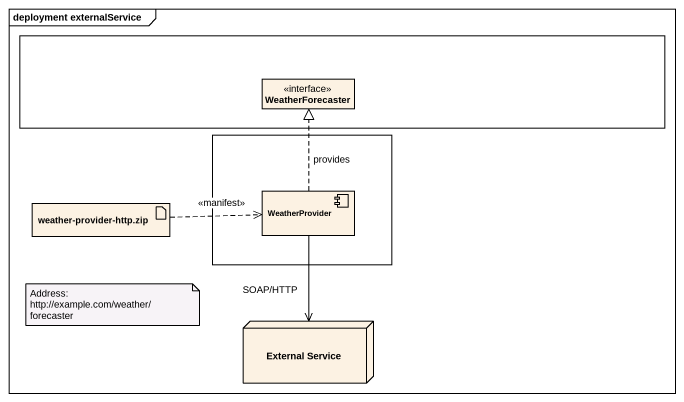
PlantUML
@startuml
mainframe deployment externalService
allowmixing
hide circle
hide empty members
rectangle " " as rectangle1 {
  interface WeatherForecaster
}
rectangle " " as rectangle2 {
  component WeatherProvider
}
artifact "weather-provider-http.zip" as weather_provider_http_zip
node "External Service" as External_Service
weather_provider_http_zip .right.> WeatherProvider : <<manifest>>
WeatherProvider .up.|> WeatherForecaster : provides
WeatherProvider --> External_Service : SOAP/HTTP
note as N1
  Address:
  http://example.com/weather/forecaster
end note
@enduml
